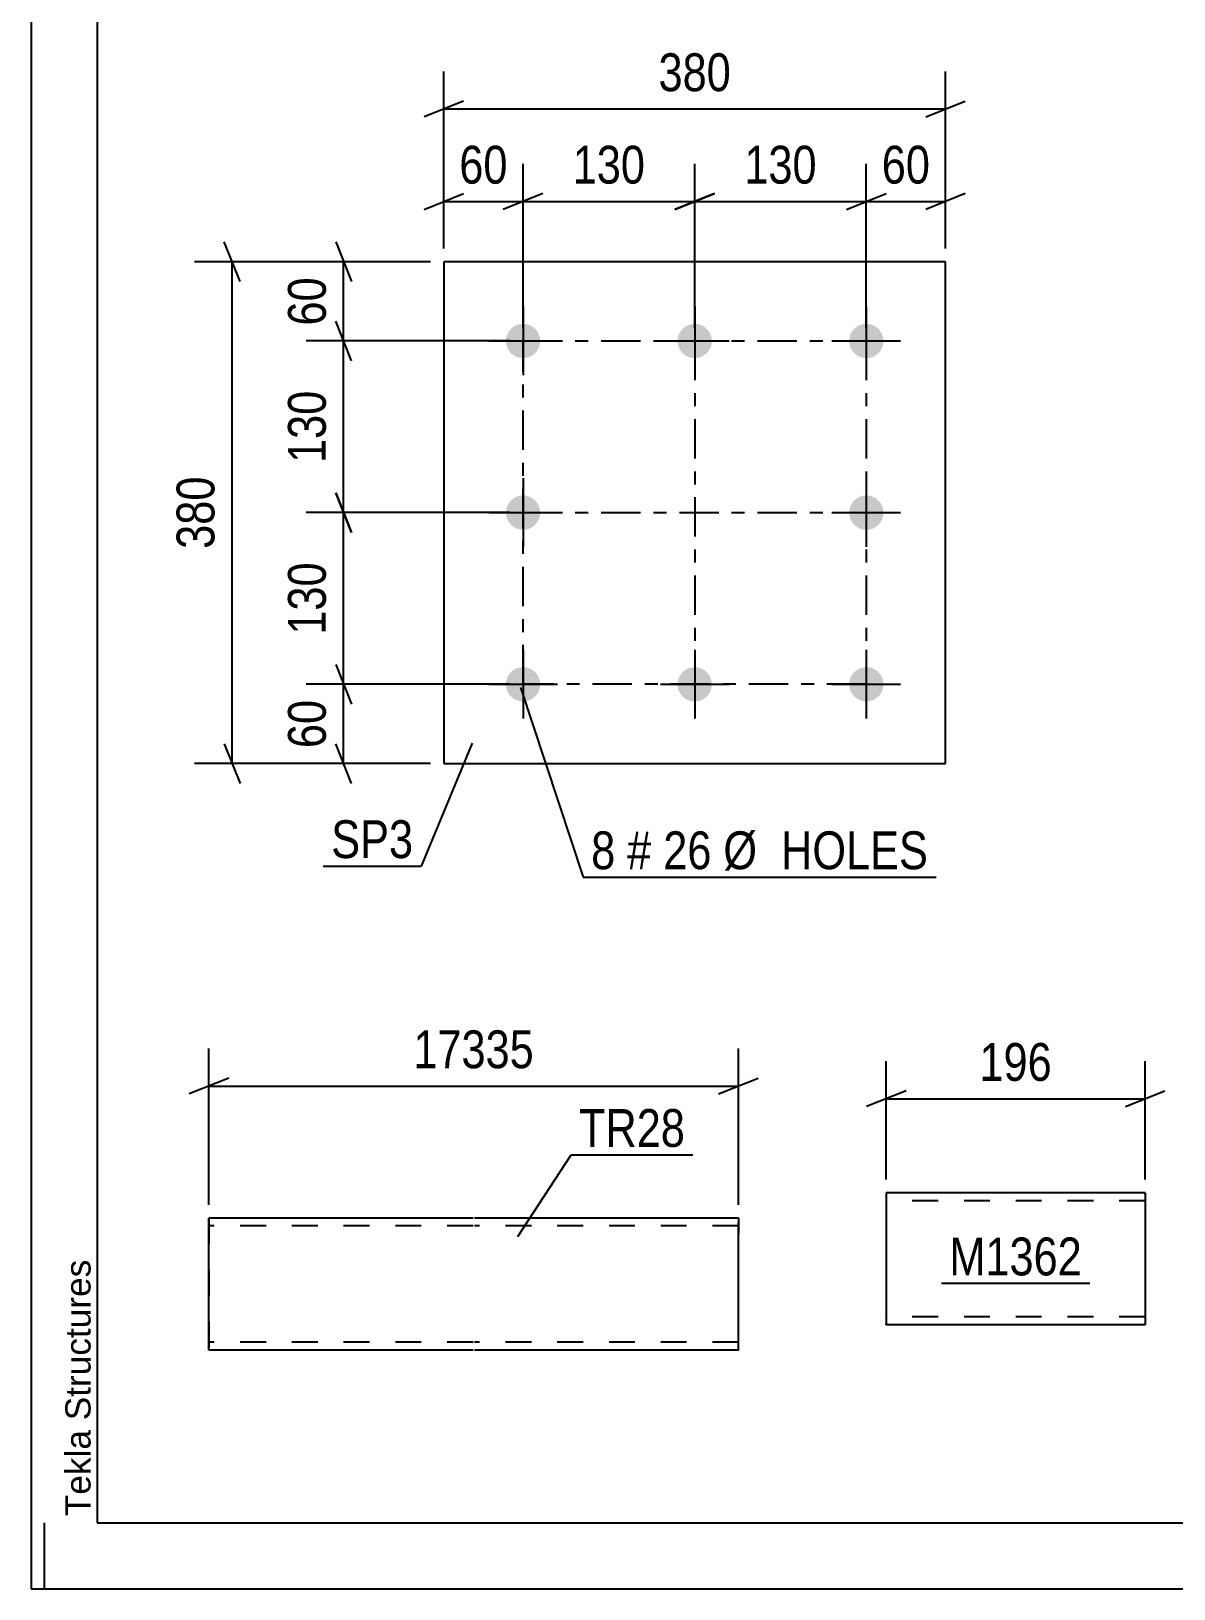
# Model space of a CAD drawing. Header units: millimetres. Extents: x 0 to 841, y 0 to 594.
# Drawn here: x 0 to 86.6, y 0 to 118 of the extents above; entities that cross this region are included whole.
import ezdxf

# ---------------------------------------------------------------- set-up
doc = ezdxf.new("R2010")
doc.units = ezdxf.units.MM
doc.linetypes.add('DXK_LINE_DOT2', pattern=[3.9198, 1.9599, -1.9599])
doc.linetypes.add('DXK_LINE_DOT3', pattern=[5.9187, 2.979, -0.9799, 0.9799, -0.9799])
doc.styles.add('Arial', font='arial.ttf', dxfattribs={"height": 0.2})
doc.styles.add('Arial Narrow', font='ARIALN.TTF', dxfattribs={"height": 0.2})

# ---------------------------------------------------------------- blocks, each defined once
blk = doc.blocks.new('Unknown-389678698-1133 - 46257')
at = {"color": 5, "linetype": 'Continuous'}
for p, q in [((0, 594), (0, 0)), ((5, 589), (5, 5)), ((1, 0), (1, 5)), ((5, 5), (836, 5)), ((0, 0), (841, 0))]:
    blk.add_line(p, q, dxfattribs=at)
at = {"color": 174, "linetype": 'Continuous', "style": 'Arial'}
blk.add_text('Tekla Structures', height=1.9102, rotation=90, dxfattribs=at).set_placement((4.5, 5.5))
blk = doc.blocks.new('Bolt-389678698-28712 - 28710')
at = {"linetype": 'Continuous'}
for points in [[(37.26, 95.8, -1), (37.26, 93.2, -1)], [(50.26, 95.8, -1), (50.26, 93.2, -1)], [(63.26, 95.8, -1), (63.26, 93.2, -1)], [(37.26, 82.8, -1), (37.26, 80.2, -1)], [(63.26, 82.8, -1), (63.26, 80.2, -1)], [(37.26, 69.8, -1), (37.26, 67.2, -1)], [(50.26, 69.8, -1), (50.26, 67.2, -1)], [(63.26, 69.8, -1), (63.26, 67.2, -1)]]:
    blk.add_hatch(color=1, dxfattribs=at).paths.add_polyline_path(points)
at = {"color": 1, "linetype": 'Continuous'}
for p, q in [((37.26, 97.1), (37.26, 91.9)), ((50.26, 97.1), (50.26, 91.9)), ((63.26, 97.1), (63.26, 91.9)), ((34.66, 94.5), (39.86, 94.5)), ((47.66, 94.5), (52.86, 94.5)), ((60.66, 94.5), (65.86, 94.5)), ((37.26, 84.1), (37.26, 78.9)), ((63.26, 84.1), (63.26, 78.9)), ((34.66, 81.5), (39.86, 81.5)), ((60.66, 81.5), (65.86, 81.5)), ((37.26, 71.1), (37.26, 65.9)), ((50.26, 71.1), (50.26, 65.9)), ((63.26, 71.1), (63.26, 65.9)), ((34.66, 68.5), (39.86, 68.5)), ((47.66, 68.5), (52.86, 68.5)), ((60.66, 68.5), (65.86, 68.5))]:
    blk.add_line(p, q, dxfattribs=at)
blk = doc.blocks.new('Part-389678698-28711 - 28710')
at = {"color": 2, "linetype": 'Continuous'}
for p, q in [((31.26, 100.5), (31.26, 62.5)), ((69.26, 100.5), (31.26, 100.5)), ((69.26, 62.5), (69.26, 100.5)), ((31.26, 62.5), (69.26, 62.5))]:
    blk.add_line(p, q, dxfattribs=at)
blk = doc.blocks.new('Part-389678698-28815 - 28814')
at = {"color": 2, "linetype": 'Continuous'}
for p, q in [((13.47, 26.88), (13.47, 28.08)), ((13.47, 28.08), (13.47, 28.08)), ((33.47, 28.08), (13.47, 28.08)), ((53.57, 28.08), (33.57, 28.08)), ((53.57, 28.08), (53.57, 27.98)), ((53.57, 27.98), (53.57, 26.88)), ((13.47, 18.08), (13.47, 26.88)), ((53.57, 18.08), (53.57, 26.88)), ((13.47, 18.08), (13.47, 18.08)), ((33.47, 18.08), (13.47, 18.08)), ((53.57, 18.08), (33.57, 18.08))]:
    blk.add_line(p, q, dxfattribs=at)
at = {"color": 7, "linetype": 'DXK_LINE_DOT2'}
for p, q in [((13.47, 28.08), (13.47, 18.08)), ((33.47, 27.48), (13.47, 27.48)), ((13.47, 27.43), (13.47, 27.48)), ((13.47, 27.33), (13.47, 27.43)), ((13.47, 27.3), (13.47, 27.33)), ((13.47, 27.1), (13.47, 27.3)), ((53.57, 27.48), (33.57, 27.48)), ((53.57, 26.88), (53.57, 27.72)), ((13.47, 18.72), (13.47, 18.82)), ((33.47, 18.68), (13.47, 18.68)), ((53.57, 18.68), (33.57, 18.68)), ((53.57, 18.68), (53.57, 18.72))]:
    blk.add_line(p, q, dxfattribs=at)
blk = doc.blocks.new('Part-389678698-46379 - 46378')
at = {"color": 2, "linetype": 'Continuous'}
for p, q in [((84.38, 29.99), (64.77, 29.99)), ((64.77, 29.99), (64.77, 20.08)), ((84.38, 29.99), (84.38, 19.99)), ((64.77, 19.99), (64.77, 20.08)), ((84.38, 19.99), (64.77, 19.99))]:
    blk.add_line(p, q, dxfattribs=at)
at = {"color": 7, "linetype": 'DXK_LINE_DOT2'}
for p, q in [((84.38, 29.9), (84.38, 29.99)), ((84.38, 29.39), (64.77, 29.39)), ((64.77, 20.59), (64.77, 20.63)), ((84.38, 20.59), (64.77, 20.59)), ((84.38, 20.59), (84.38, 20.63))]:
    blk.add_line(p, q, dxfattribs=at)
blk = doc.blocks.new('Line-389678698-36708 - 28710')
at = {"color": 1, "linetype": 'DXK_LINE_DOT3'}
blk.add_line((50.26, 94.5), (50.26, 68.5), dxfattribs=at)
blk = doc.blocks.new('Line-389678698-36715 - 28710')
at = {"color": 1, "linetype": 'DXK_LINE_DOT3'}
blk.add_line((37.26, 81.5), (63.26, 81.5), dxfattribs=at)
blk = doc.blocks.new('Rectangle-389678698-36722 - 28710')
at = {"color": 1, "linetype": 'DXK_LINE_DOT3'}
blk.add_lwpolyline([(37.26, 94.5), (63.26, 94.5), (63.26, 68.5), (37.26, 68.5), (37.26, 94.5)], close=True, dxfattribs=at)
blk = doc.blocks.new('StraightDimension-389678698-28975 - 28710')
at = {"color": 7, "linetype": 'Continuous'}
for p, q in [((23.07, 102), (24.27, 99)), ((30.26, 100.5), (20.82, 100.5)), ((23.67, 94.5), (23.67, 100.5)), ((24.27, 93), (23.07, 96)), ((36.26, 94.5), (20.82, 94.5))]:
    blk.add_line(p, q, dxfattribs=at)
at = {"color": 0}
blk.add_wipeout([(22.92, 99.93), (18.72, 99.93), (18.72, 95.07), (22.92, 95.07)], dxfattribs=at)
at = {"color": 3, "style": 'Arial Narrow'}
blk.add_text('60', height=2.863, rotation=90.0002, dxfattribs=at).set_placement((22.32, 95.67))
blk = doc.blocks.new('StraightDimension-389678698-28978 - 28710')
at = {"color": 7, "linetype": 'Continuous'}
for p, q in [((23.07, 70), (24.27, 67)), ((36.26, 68.5), (20.82, 68.5)), ((23.67, 62.5), (23.67, 68.5)), ((24.27, 61), (23.07, 64)), ((30.26, 62.5), (20.82, 62.5))]:
    blk.add_line(p, q, dxfattribs=at)
at = {"color": 0}
blk.add_wipeout([(22.92, 67.93), (18.72, 67.93), (18.72, 63.07), (22.92, 63.07)], dxfattribs=at)
at = {"color": 3, "style": 'Arial Narrow'}
blk.add_text('60', height=2.863, rotation=90.0002, dxfattribs=at).set_placement((22.32, 63.67))
blk = doc.blocks.new('StraightDimension-389678698-28991 - 28710')
at = {"color": 7, "linetype": 'Continuous'}
for p, q in [((15.83, 99), (14.63, 102)), ((30.26, 100.5), (12.38, 100.5)), ((15.23, 62.5), (15.23, 100.5)), ((14.63, 64), (15.83, 61)), ((30.26, 62.5), (12.38, 62.5))]:
    blk.add_line(p, q, dxfattribs=at)
at = {"color": 0}
blk.add_wipeout([(14.48, 84.84), (10.28, 84.84), (10.28, 78.16), (14.48, 78.16)], dxfattribs=at)
at = {"color": 3, "style": 'Arial Narrow'}
blk.add_text('380', height=2.863, rotation=90.0002, dxfattribs=at).set_placement((13.88, 78.76))
blk = doc.blocks.new('StraightDimension-389678698-28995 - 28710')
at = {"color": 7, "linetype": 'Continuous'}
for p, q in [((63.26, 95.5), (63.26, 107.92)), ((69.26, 101.5), (69.26, 107.92)), ((61.76, 104.47), (64.76, 105.67)), ((63.26, 105.07), (69.26, 105.07)), ((70.76, 105.67), (67.76, 104.47))]:
    blk.add_line(p, q, dxfattribs=at)
at = {"color": 0}
blk.add_wipeout([(68.69, 105.82), (68.69, 110.02), (63.83, 110.02), (63.83, 105.82)], dxfattribs=at)
at = {"color": 3, "style": 'Arial Narrow'}
blk.add_text('60', height=2.863, dxfattribs=at).set_placement((64.43, 106.42))
blk = doc.blocks.new('StraightDimension-389678698-33323 - 28710')
at = {"color": 7, "linetype": 'Continuous'}
for p, q in [((24.27, 93), (23.07, 96)), ((36.26, 94.5), (20.82, 94.5)), ((23.67, 81.5), (23.67, 94.5)), ((23.07, 83), (24.27, 80)), ((36.26, 81.5), (20.82, 81.5))]:
    blk.add_line(p, q, dxfattribs=at)
at = {"color": 0}
blk.add_wipeout([(22.92, 91.34), (18.72, 91.34), (18.72, 84.66), (22.92, 84.66)], dxfattribs=at)
at = {"color": 3, "style": 'Arial Narrow'}
blk.add_text('130', height=2.863, rotation=90.0002, dxfattribs=at).set_placement((22.32, 85.26))
blk = doc.blocks.new('StraightDimension-389678698-28998 - 28710')
at = {"color": 7, "linetype": 'Continuous'}
for p, q in [((31.26, 101.5), (31.26, 107.92)), ((37.26, 95.5), (37.26, 107.92)), ((29.76, 104.47), (32.76, 105.67)), ((31.26, 105.07), (37.26, 105.07)), ((38.76, 105.67), (35.76, 104.47))]:
    blk.add_line(p, q, dxfattribs=at)
at = {"color": 0}
blk.add_wipeout([(36.69, 105.82), (36.69, 110.02), (31.83, 110.02), (31.83, 105.82)], dxfattribs=at)
at = {"color": 3, "style": 'Arial Narrow'}
blk.add_text('60', height=2.863, dxfattribs=at).set_placement((32.43, 106.42))
blk = doc.blocks.new('StraightDimension-389678698-29011 - 28710')
at = {"color": 7, "linetype": 'Continuous'}
for p, q in [((31.26, 101.5), (31.26, 114.92)), ((69.26, 101.5), (69.26, 114.92)), ((32.76, 112.67), (29.76, 111.47)), ((31.26, 112.07), (69.26, 112.07)), ((67.76, 111.47), (70.76, 112.67))]:
    blk.add_line(p, q, dxfattribs=at)
at = {"color": 0}
blk.add_wipeout([(53.6, 112.82), (53.6, 117.02), (46.92, 117.02), (46.92, 112.82)], dxfattribs=at)
at = {"color": 3, "style": 'Arial Narrow'}
blk.add_text('380', height=2.863, dxfattribs=at).set_placement((47.52, 113.42))
blk = doc.blocks.new('StraightDimension-389678698-33321 - 28710')
at = {"color": 7, "linetype": 'Continuous'}
for p, q in [((24.27, 80), (23.07, 83)), ((36.26, 81.5), (20.82, 81.5)), ((23.67, 68.5), (23.67, 81.5)), ((23.07, 70), (24.27, 67)), ((36.26, 68.5), (20.82, 68.5))]:
    blk.add_line(p, q, dxfattribs=at)
at = {"color": 0}
blk.add_wipeout([(22.92, 78.34), (18.72, 78.34), (18.72, 71.66), (22.92, 71.66)], dxfattribs=at)
at = {"color": 3, "style": 'Arial Narrow'}
blk.add_text('130', height=2.863, rotation=90.0002, dxfattribs=at).set_placement((22.32, 72.26))
blk = doc.blocks.new('StraightDimension-389678698-33343 - 28710')
at = {"color": 7, "linetype": 'Continuous'}
for p, q in [((37.26, 95.5), (37.26, 107.92)), ((50.26, 95.5), (50.26, 107.92)), ((38.76, 105.67), (35.76, 104.47)), ((37.26, 105.07), (50.26, 105.07)), ((48.76, 104.47), (51.76, 105.67))]:
    blk.add_line(p, q, dxfattribs=at)
at = {"color": 0}
blk.add_wipeout([(47.1, 105.82), (47.1, 110.02), (40.42, 110.02), (40.42, 105.82)], dxfattribs=at)
at = {"color": 3, "style": 'Arial Narrow'}
blk.add_text('130', height=2.863, dxfattribs=at).set_placement((41.02, 106.42))
blk = doc.blocks.new('StraightDimension-389678698-33345 - 28710')
at = {"color": 7, "linetype": 'Continuous'}
for p, q in [((50.26, 95.5), (50.26, 107.92)), ((63.26, 95.5), (63.26, 107.92)), ((51.76, 105.67), (48.76, 104.47)), ((50.26, 105.07), (63.26, 105.07)), ((61.76, 104.47), (64.76, 105.67))]:
    blk.add_line(p, q, dxfattribs=at)
at = {"color": 0}
blk.add_wipeout([(60.1, 105.82), (60.1, 110.02), (53.42, 110.02), (53.42, 105.82)], dxfattribs=at)
at = {"color": 3, "style": 'Arial Narrow'}
blk.add_text('130', height=2.863, dxfattribs=at).set_placement((54.02, 106.42))
blk = doc.blocks.new('StraightDimension-389678698-29099 - 28814')
at = {"color": 7, "linetype": 'Continuous'}
for p, q in [((13.47, 29.08), (13.47, 40.93)), ((53.57, 29.08), (53.57, 40.93)), ((14.97, 38.68), (11.97, 37.48)), ((13.47, 38.08), (53.57, 38.08)), ((52.07, 37.48), (55.07, 38.68))]:
    blk.add_line(p, q, dxfattribs=at)
at = {"color": 0}
blk.add_wipeout([(38.69, 38.83), (38.69, 43.03), (28.35, 43.03), (28.35, 38.83)], dxfattribs=at)
at = {"color": 3, "style": 'Arial Narrow'}
blk.add_text('17335', height=2.863, dxfattribs=at).set_placement((28.95, 39.43))
blk = doc.blocks.new('StraightDimension-389678698-46496 - 46378')
at = {"color": 7, "linetype": 'Continuous'}
for p, q in [((64.77, 30.99), (64.77, 39.97)), ((84.38, 30.99), (84.38, 39.97)), ((66.27, 37.72), (63.27, 36.52)), ((64.77, 37.12), (84.38, 37.12)), ((82.88, 36.52), (85.88, 37.72))]:
    blk.add_line(p, q, dxfattribs=at)
at = {"color": 0}
blk.add_wipeout([(77.92, 37.87), (77.92, 42.07), (71.23, 42.07), (71.23, 37.87)], dxfattribs=at)
at = {"color": 3, "style": 'Arial Narrow'}
blk.add_text('196', height=2.863, dxfattribs=at).set_placement((71.83, 38.47))
blk = doc.blocks.new('Mark-389678698-30767 - 28710')
at = {"color": 30, "linetype": 'Continuous'}
for p in [(33.4, 64.04), (22.13, 54.74)]:
    blk.add_line(p, (29.54, 54.74), dxfattribs=at)
at = {"color": 0}
blk.add_wipeout([(28.94, 55.34), (28.94, 58.34), (22.73, 58.34), (22.73, 55.34)], dxfattribs=at)
blk.add_wipeout([(28.94, 55.34), (28.94, 58.34), (22.73, 58.34), (22.73, 55.34)], dxfattribs=at)
at = {"color": 3, "style": 'Arial Narrow'}
blk.add_text('SP3', height=2.863, dxfattribs=at).set_placement((22.73, 55.34))
blk = doc.blocks.new('Mark-389678698-29445 - 28710')
at = {"color": 7, "linetype": 'Continuous'}
for p, q in [((37.06, 68.25), (41.82, 53.9)), ((41.82, 53.9), (68.56, 53.9))]:
    blk.add_line(p, q, dxfattribs=at)
at = {"color": 0}
for points in [[(44.25, 54.5), (44.25, 57.5), (42.42, 57.5), (42.42, 54.5)], [(46.98, 54.5), (46.98, 57.5), (45.15, 57.5), (45.15, 54.5)], [(51.53, 54.5), (51.53, 57.5), (47.88, 57.5), (47.88, 54.5)], [(67.96, 54.5), (67.96, 57.5), (52.43, 57.5), (52.43, 54.5)]]:
    blk.add_wipeout(points, dxfattribs=at)
for points in [[(44.25, 54.5), (44.25, 57.5), (42.42, 57.5), (42.42, 54.5)], [(46.98, 54.5), (46.98, 57.5), (45.15, 57.5), (45.15, 54.5)], [(51.53, 54.5), (51.53, 57.5), (47.88, 57.5), (47.88, 54.5)], [(67.96, 54.5), (67.96, 57.5), (52.43, 57.5), (52.43, 54.5)]]:
    blk.add_wipeout(points, dxfattribs=at)
at = {"color": 3, "style": 'Arial Narrow'}
for s, height, p in [('8', 2.86, (42.42, 54.5)), ('#', 2.86, (45.15, 54.5)), ('26', 2.863, (47.88, 54.5)), ('Ø  HOLES', 2.863, (52.43, 54.5))]:
    blk.add_text(s, height=height, dxfattribs=at).set_placement(p)
blk = doc.blocks.new('Mark-389678698-29459 - 28814')
at = {"color": 30, "linetype": 'Continuous'}
for p, q in [((36.87, 26.68), (40.9, 32.87)), ((40.9, 32.87), (50.13, 32.87))]:
    blk.add_line(p, q, dxfattribs=at)
at = {"color": 0}
blk.add_wipeout([(49.53, 33.47), (49.53, 36.47), (41.5, 36.47), (41.5, 33.47)], dxfattribs=at)
blk.add_wipeout([(49.53, 33.47), (49.53, 36.47), (41.5, 36.47), (41.5, 33.47)], dxfattribs=at)
at = {"color": 3, "style": 'Arial Narrow'}
blk.add_text('TR28', height=2.863, dxfattribs=at).set_placement((41.5, 33.47))
blk = doc.blocks.new('Mark-389678698-46521 - 46378')
at = {"color": 30, "linetype": 'Continuous'}
blk.add_line((68.95, 23.14), (80.2, 23.14), dxfattribs=at)
at = {"color": 0}
blk.add_wipeout([(79.6, 23.74), (79.6, 26.74), (69.55, 26.74), (69.55, 23.74)], dxfattribs=at)
blk.add_wipeout([(79.6, 23.74), (79.6, 26.74), (69.55, 26.74), (69.55, 23.74)], dxfattribs=at)
at = {"color": 3, "style": 'Arial Narrow'}
blk.add_text('M1362', height=2.863, dxfattribs=at).set_placement((69.55, 23.74))

msp = doc.modelspace()

# ---------------------------------------------------------------- block references
for name in ['Unknown-389678698-1133 - 46257', 'Part-389678698-28711 - 28710', 'Bolt-389678698-28712 - 28710', 'Rectangle-389678698-36722 - 28710', 'Line-389678698-36708 - 28710', 'Line-389678698-36715 - 28710', 'Part-389678698-46379 - 46378', 'Part-389678698-28815 - 28814']:
    msp.add_blockref(name, (0, 0))

# ---------------------------------------------------------------- next in the draw order: block references
for name in ['StraightDimension-389678698-28995 - 28710', 'StraightDimension-389678698-28975 - 28710', 'StraightDimension-389678698-28978 - 28710', 'Mark-389678698-29445 - 28710', 'StraightDimension-389678698-29099 - 28814', 'StraightDimension-389678698-46496 - 46378', 'Mark-389678698-46521 - 46378']:
    msp.add_blockref(name, (0, 0))

# ---------------------------------------------------------------- next in the draw order: block references
for name in ['StraightDimension-389678698-28991 - 28710', 'Mark-389678698-29459 - 28814']:
    msp.add_blockref(name, (0, 0))

# ---------------------------------------------------------------- next in the draw order: block references
for name in ['StraightDimension-389678698-33323 - 28710', 'Mark-389678698-30767 - 28710']:
    msp.add_blockref(name, (0, 0))

# ---------------------------------------------------------------- next in the draw order: block references
for name in ['StraightDimension-389678698-28998 - 28710', 'StraightDimension-389678698-33321 - 28710']:
    msp.add_blockref(name, (0, 0))

# ---------------------------------------------------------------- next in the draw order: block references
msp.add_blockref('StraightDimension-389678698-29011 - 28710', (0, 0))

# ---------------------------------------------------------------- next in the draw order: block references
msp.add_blockref('StraightDimension-389678698-33343 - 28710', (0, 0))

# ---------------------------------------------------------------- next in the draw order: block references
msp.add_blockref('StraightDimension-389678698-33345 - 28710', (0, 0))

doc.saveas('drawing.dxf')
